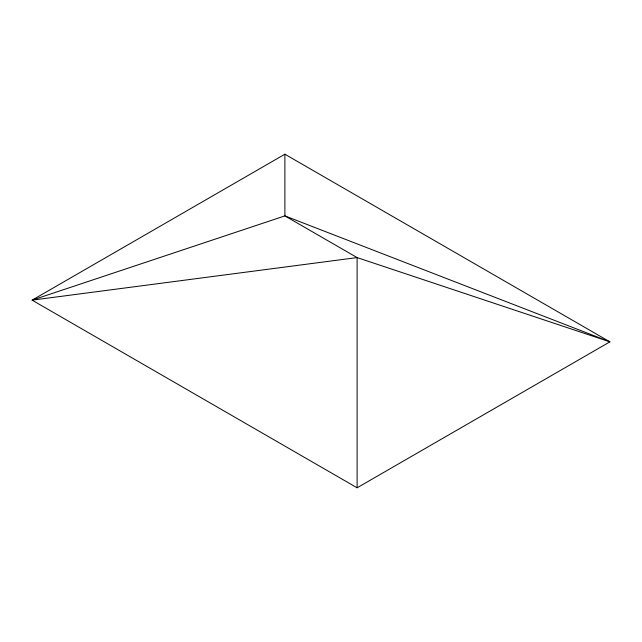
<?xml version="1.0" encoding="UTF-8"?>
<svg xmlns="http://www.w3.org/2000/svg" width="642" height="642" viewBox="0 0 642 642"><rect width="100%" height="100%" fill="white"/><g stroke="black" fill="none" stroke-linecap="round" stroke-linejoin="round"><path stroke-width="0.96" d="M284.887 154.208L32.1 300.151L357.113 487.792L609.9 341.849L284.887 154.208L284.887 215.889L357.113 257.586L609.9 341.849L284.887 215.889L32.1 300.151L357.113 257.586L357.113 487.792"/></g></svg>
